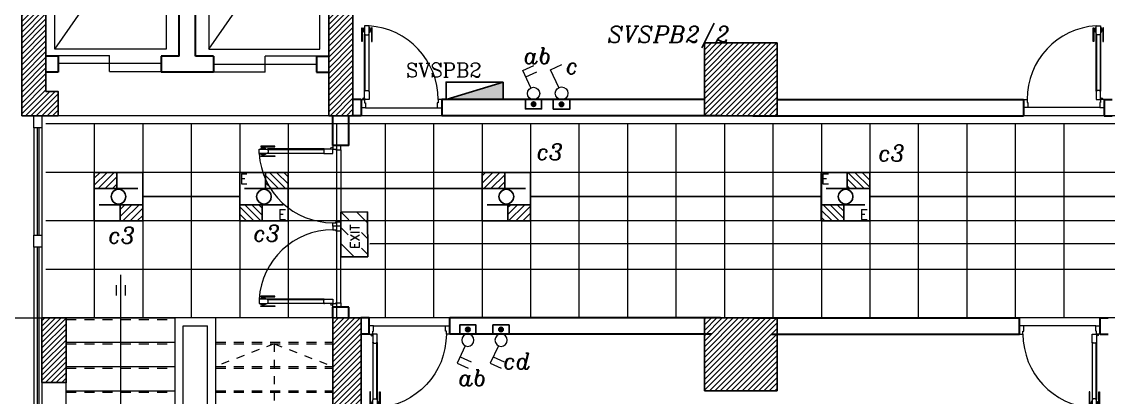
# Model space of a CAD drawing. Extents: x 990 to 1091, y 469 to 823.
# Drawn here: x 1000.93 to 1014.38, y 583.7 to 588.34 of the extents above; entities that cross this region are included whole.
import ezdxf

# ---------------------------------------------------------------- set-up
doc = ezdxf.new("R2010")
doc.units = 0
doc.header["$MEASUREMENT"] = 0
for name, pattern in [('CENTERX2', [4, 2.5, -0.5, 0.5, -0.5]), ('HIDDEN', [0.375, 0.25, -0.125]), ('HIDDEN2', [0.1875, 0.125, -0.0625])]:
    doc.linetypes.add(name, pattern=pattern)
doc.layers.get('0').update_dxf_attribs({"color": 252, "linetype": 'CONTINUOUS', "lineweight": 30})
for name, color, linetype, lineweight in [('axis', 252, 'CENTERX2', 5), ('Column', 252, 'CONTINUOUS', 25), ('DOOR', 252, 'CONTINUOUS', 9), ('elev', 252, 'CONTINUOUS', 9), ('hatch', 252, 'CONTINUOUS', 9), ('PLAN-ELEV', 252, 'CONTINUOUS', 5), ('PLAN-HAND', 252, 'CONTINUOUS', 5), ('PLAN-STAIR', 252, 'CONTINUOUS', 9), ('PLAN-STAIR-HIDDEN', 252, 'HIDDEN2', 5), ('R-SWTS-DET1', 252, 'CONTINUOUS', 5), ('SEC-HT', 252, 'CONTINUOUS', 5), ('Wall', 252, 'CONTINUOUS', 30), ('WINDOW', 252, 'CONTINUOUS', 5), ('WIRRING', 3, 'CONTINUOUS', 5)]:
    doc.layers.add(name, color=color, linetype=linetype, lineweight=lineweight)
for name, color, linetype in [('E-LIGHTING', 2, 'CONTINUOUS'), ('E-SWITCHES', 4, 'CONTINUOUS'), ('E-WIRING', 3, 'CONTINUOUS'), ('ELE', 2, 'CONTINUOUS'), ('TEXT-ELC', 3, 'CONTINUOUS'), ('WIRING', 4, 'CONTINUOUS')]:
    doc.layers.add(name, color=color, linetype=linetype)
doc.styles.add('08-M-BLDG-1_100', font='romans.shx', dxfattribs={"width": 0.75, "height": 300})
doc.styles.add('E80', font='romanc.shx')
doc.styles.add('OSSS', font='romans.shx')
doc.styles.add('ROMANS', font='italic8.shx')
pattern_1 = [(45, (1236.98894, 260.75463), (-0.0336759605, 0.0336759605), [])]
pattern_2 = [(135, (814.19666, 706.72682), (0.078795, 0.078795), [])]

# ---------------------------------------------------------------- blocks, each defined once
blk = doc.blocks.new('d8')
at = {"layer": 'DOOR'}
for p, q in [((32.119, -112.748), (32.119, -112.048)), ((32.124, -112.048), (32.124, -112.748)), ((32.171, -112.048), (32.171, -112.748)), ((32.176, -112.748), (32.176, -112.048)), ((32.131, -112.954), (33.02, -112.954))]:
    blk.add_line(p, q, dxfattribs=at)
for points in [[(32.092, -112.137), (32.084, -112.137), (32.084, -111.965), (32.092, -111.965)], [(32.103, -111.983), (32.097, -111.983), (32.097, -112.003), (32.103, -112.003)], [(32.124, -112.043), (32.124, -112.054), (32.171, -112.054), (32.171, -112.043), (32.176, -112.043), (32.176, -111.943), (32.176, -111.943), (32.12, -111.943), (32.12, -112.043)], [(32.192, -111.983), (32.199, -111.983), (32.199, -112.003), (32.192, -112.003)], [(32.204, -112.137), (32.212, -112.137), (32.212, -111.965), (32.204, -111.965)], [(32.124, -112.754), (32.124, -112.743), (32.171, -112.743), (32.171, -112.754), (32.176, -112.754), (32.176, -112.854), (32.176, -112.854), (32.12, -112.854), (32.12, -112.754)], [(32.076, -112.954), (32.076, -112.854), (32.12, -112.854), (32.12, -112.892), (32.131, -112.892), (32.131, -112.954)], [(33.076, -112.954), (33.076, -112.854), (33.031, -112.854), (33.031, -112.892), (33.02, -112.892), (33.02, -112.954)]]:
    blk.add_lwpolyline(points, close=True, dxfattribs=at)
for points in [[(32.092, -111.983, -1), (32.097, -111.983), (32.097, -111.983), (32.097, -112.003), (32.097, -112.003, -1), (32.092, -112.003), (32.092, -112.003)], [(32.204, -111.983, 1), (32.199, -111.983), (32.199, -111.983), (32.199, -112.003), (32.199, -112.003, 1), (32.204, -112.003), (32.204, -112.003)], [(32.124, -112.053), (32.124, -112.053, -1), (32.124, -112.043)], [(32.171, -112.053), (32.171, -112.053, 1), (32.171, -112.043)], [(32.124, -112.743), (32.124, -112.743, 1), (32.124, -112.753)], [(32.171, -112.743), (32.171, -112.743, -1), (32.171, -112.753)]]:
    blk.add_lwpolyline(points, format="xyb", close=True, dxfattribs=at)
for points in [[(32.109, -112.01), (32.103, -112.01), (32.103, -111.976), (32.109, -111.976)], [(32.12, -112.02), (32.109, -112.02), (32.109, -111.965), (32.12, -111.965)], [(32.176, -112.02), (32.187, -112.02), (32.187, -111.965), (32.176, -111.965)], [(32.187, -112.01), (32.192, -112.01), (32.192, -111.976), (32.187, -111.976)]]:
    blk.add_lwpolyline(points, dxfattribs=at)
blk.add_circle((32.109, -112.843), 0.0111, dxfattribs=at)
blk.add_arc((32.118, -112.854), 0.913, 360, 86.3977, dxfattribs=at)
blk = doc.blocks.new('d3')
at = {"layer": 'DOOR'}
for p, q in [((45.662, -61.505), (45.662, -60.806)), ((45.667, -60.806), (45.667, -61.505)), ((45.714, -60.806), (45.714, -61.505)), ((45.719, -61.505), (45.719, -60.806)), ((45.674, -61.711), (46.563, -61.711))]:
    blk.add_line(p, q, dxfattribs=at)
for points in [[(45.634, -60.895), (45.626, -60.895), (45.626, -60.722), (45.634, -60.722)], [(45.646, -60.74), (45.64, -60.74), (45.64, -60.76), (45.646, -60.76)], [(45.667, -60.8), (45.667, -60.811), (45.714, -60.811), (45.714, -60.8), (45.718, -60.8), (45.718, -60.7), (45.718, -60.7), (45.663, -60.7), (45.663, -60.8)], [(45.735, -60.74), (45.741, -60.74), (45.741, -60.76), (45.735, -60.76)], [(45.747, -60.895), (45.755, -60.895), (45.755, -60.722), (45.747, -60.722)], [(45.667, -61.511), (45.667, -61.5), (45.714, -61.5), (45.714, -61.511), (45.718, -61.511), (45.718, -61.611), (45.718, -61.611), (45.663, -61.611), (45.663, -61.511)], [(45.618, -61.711), (45.618, -61.611), (45.663, -61.611), (45.663, -61.649), (45.674, -61.649), (45.674, -61.711)], [(46.618, -61.711), (46.618, -61.611), (46.574, -61.611), (46.574, -61.649), (46.563, -61.649), (46.563, -61.711)]]:
    blk.add_lwpolyline(points, close=True, dxfattribs=at)
for points in [[(45.634, -60.74, -1), (45.64, -60.74), (45.64, -60.74), (45.64, -60.76), (45.64, -60.76, -1), (45.634, -60.76), (45.634, -60.76)], [(45.747, -60.74, 1), (45.741, -60.74), (45.741, -60.74), (45.741, -60.76), (45.741, -60.76, 1), (45.747, -60.76), (45.747, -60.76)], [(45.667, -60.81), (45.667, -60.81, -1), (45.667, -60.801)], [(45.714, -60.81), (45.714, -60.81, 1), (45.714, -60.801)], [(45.667, -61.5), (45.667, -61.5, 1), (45.667, -61.51)], [(45.714, -61.5), (45.714, -61.5, -1), (45.714, -61.51)]]:
    blk.add_lwpolyline(points, format="xyb", close=True, dxfattribs=at)
for points in [[(45.652, -60.767), (45.646, -60.767), (45.646, -60.733), (45.652, -60.733)], [(45.663, -60.778), (45.652, -60.778), (45.652, -60.722), (45.663, -60.722)], [(45.718, -60.778), (45.729, -60.778), (45.729, -60.722), (45.718, -60.722)], [(45.729, -60.767), (45.735, -60.767), (45.735, -60.733), (45.729, -60.733)]]:
    blk.add_lwpolyline(points, dxfattribs=at)
blk.add_circle((45.652, -61.6), 0.0111, dxfattribs=at)
blk.add_arc((45.661, -61.611), 0.913, 360, 86.3977, dxfattribs=at)
blk = doc.blocks.new('d2')
at = {"layer": 'DOOR'}
for p, q in [((91.315, -77.838), (92.204, -77.838)), ((93.204, -77.838), (92.315, -77.838)), ((91.303, -78.043), (91.303, -78.743)), ((91.308, -78.743), (91.308, -78.043)), ((91.355, -78.743), (91.355, -78.043)), ((91.36, -78.043), (91.36, -78.743)), ((93.159, -78.043), (93.159, -78.743)), ((93.164, -78.743), (93.164, -78.043)), ((93.21, -78.743), (93.21, -78.043)), ((93.215, -78.043), (93.215, -78.743))]:
    blk.add_line(p, q, dxfattribs=at)
for points in [[(91.259, -77.838), (91.259, -77.938), (91.304, -77.938), (91.304, -77.9), (91.315, -77.9), (91.315, -77.838)], [(92.259, -77.838), (92.259, -77.938), (92.215, -77.938), (92.215, -77.9), (92.204, -77.9), (92.204, -77.838)], [(92.259, -77.838), (92.259, -77.938), (92.304, -77.938), (92.304, -77.9), (92.315, -77.9), (92.315, -77.838)], [(93.259, -77.838), (93.259, -77.938), (93.215, -77.938), (93.215, -77.9), (93.204, -77.9), (93.204, -77.838)], [(91.308, -78.038), (91.308, -78.049), (91.355, -78.049), (91.355, -78.038), (91.359, -78.038), (91.359, -77.938), (91.359, -77.938), (91.304, -77.938), (91.304, -78.038)], [(93.21, -78.038), (93.21, -78.049), (93.164, -78.049), (93.164, -78.038), (93.159, -78.038), (93.159, -77.938), (93.159, -77.938), (93.215, -77.938), (93.215, -78.038)], [(91.275, -78.654), (91.267, -78.654), (91.267, -78.826), (91.275, -78.826)], [(91.388, -78.654), (91.396, -78.654), (91.396, -78.826), (91.388, -78.826)], [(93.131, -78.654), (93.123, -78.654), (93.123, -78.826), (93.131, -78.826)], [(93.243, -78.654), (93.251, -78.654), (93.251, -78.826), (93.243, -78.826)], [(91.287, -78.809), (91.281, -78.809), (91.281, -78.788), (91.287, -78.788)], [(91.308, -78.749), (91.308, -78.738), (91.355, -78.738), (91.355, -78.749), (91.359, -78.749), (91.359, -78.849), (91.359, -78.849), (91.304, -78.849), (91.304, -78.749)], [(91.376, -78.809), (91.382, -78.809), (91.382, -78.788), (91.376, -78.788)], [(93.143, -78.809), (93.136, -78.809), (93.136, -78.788), (93.143, -78.788)], [(93.21, -78.749), (93.21, -78.738), (93.164, -78.738), (93.164, -78.749), (93.159, -78.749), (93.159, -78.849), (93.159, -78.849), (93.215, -78.849), (93.215, -78.749)], [(93.231, -78.809), (93.238, -78.809), (93.238, -78.788), (93.231, -78.788)]]:
    blk.add_lwpolyline(points, close=True, dxfattribs=at)
for points in [[(91.308, -78.048), (91.308, -78.048, -1), (91.308, -78.038)], [(91.355, -78.048), (91.355, -78.048, 1), (91.355, -78.038)], [(93.164, -78.048), (93.164, -78.048, -1), (93.164, -78.038)], [(93.21, -78.048), (93.21, -78.048, 1), (93.21, -78.038)], [(91.275, -78.808, 1), (91.281, -78.808), (91.281, -78.808), (91.281, -78.789), (91.281, -78.789, 1), (91.275, -78.789), (91.275, -78.789)], [(91.308, -78.738), (91.308, -78.738, 1), (91.308, -78.748)], [(91.355, -78.738), (91.355, -78.738, -1), (91.355, -78.748)], [(91.388, -78.808, -1), (91.382, -78.808), (91.382, -78.808), (91.382, -78.789), (91.382, -78.789, -1), (91.388, -78.789), (91.388, -78.789)], [(93.131, -78.808, 1), (93.136, -78.808), (93.136, -78.808), (93.136, -78.789), (93.136, -78.789, 1), (93.131, -78.789), (93.131, -78.789)], [(93.164, -78.738), (93.164, -78.738, 1), (93.164, -78.748)], [(93.21, -78.738), (93.21, -78.738, -1), (93.21, -78.748)], [(93.243, -78.808, -1), (93.238, -78.808), (93.238, -78.808), (93.238, -78.789), (93.238, -78.789, -1), (93.243, -78.789), (93.243, -78.789)]]:
    blk.add_lwpolyline(points, format="xyb", close=True, dxfattribs=at)
for points in [[(91.293, -78.781), (91.287, -78.781), (91.287, -78.816), (91.293, -78.816)], [(91.304, -78.771), (91.293, -78.771), (91.293, -78.826), (91.304, -78.826)], [(91.359, -78.771), (91.37, -78.771), (91.37, -78.826), (91.359, -78.826)], [(91.37, -78.781), (91.376, -78.781), (91.376, -78.816), (91.37, -78.816)], [(93.148, -78.781), (93.143, -78.781), (93.143, -78.816), (93.148, -78.816)], [(93.159, -78.771), (93.148, -78.771), (93.148, -78.826), (93.159, -78.826)], [(93.215, -78.771), (93.226, -78.771), (93.226, -78.826), (93.215, -78.826)], [(93.226, -78.781), (93.231, -78.781), (93.231, -78.816), (93.226, -78.816)]]:
    blk.add_lwpolyline(points, dxfattribs=at)
for centre in [(91.293, -77.949), (93.226, -77.949)]:
    blk.add_circle(centre, 0.0111, dxfattribs=at)
for centre, start, end in [((91.302, -77.938), 273.6023, 0), ((93.217, -77.938), 180, 266.3977)]:
    blk.add_arc(centre, 0.913, start, end, dxfattribs=at)
blk = doc.blocks.new('A$C11ED6BD5')
at = {"layer": 'axis', "color": 0, "ltscale": 0.3}
blk.add_line((-61.363, 9.85), (-57.3, 9.85), dxfattribs=at)
blk = doc.blocks.new('Exe')
at = {"layer": 'E-LIGHTING', "color": 1}
for p, q in [((-250, 152), (-102, 300)), ((-6, 218), (75, 300)), ((161, 209), (250, 298)), ((-225, 0), (-156, 68)), ((-48, 0), (20, 68)), ((129, 0), (250, 121))]:
    blk.add_line(p, q, dxfattribs=at)
at = {"layer": 'E-LIGHTING', "color": 4}
for p, q in [((250, 300), (-250, 300)), ((-250, 300), (-250, 0)), ((250, 300), (250, 0)), ((-250, 0), (250, 0))]:
    blk.add_line(p, q, dxfattribs=at)
at = {"layer": 'E-LIGHTING', "color": 2, "linetype": 'Continuous', "style": 'OSSS'}
blk.add_text('EXIT', height=100, rotation=359.982, dxfattribs=at).set_placement((-160, 93))
blk = doc.blocks.new('E-F-1')
at = {"layer": 'E-LIGHTING', "linetype": 'ByBlock'}
h = blk.add_hatch(dxfattribs=at)
h.set_pattern_fill('ANSI31', color=21, scale=0.5, style=0)
h.paths.add_polyline_path([(-0.02, 0.1), (-0.3, 0.1), (-0.3, 0.3), (-0.02, 0.3)])
h = blk.add_hatch(dxfattribs=at)
h.set_pattern_fill('ANSI31', color=21, scale=0.5, style=0)
h.paths.add_polyline_path([(0.02, -0.1), (0.3, -0.1), (0.3, -0.3), (0.02, -0.3)])
at = {"layer": 'E-LIGHTING', "color": 5}
for p, q in [((0.238, 0.1), (-0.02, 0.1)), ((0.02, -0.1), (-0.238, -0.1))]:
    blk.add_line(p, q, dxfattribs=at)
at = {"layer": 'E-LIGHTING', "color": 2, "linetype": 'ByBlock'}
blk.add_lwpolyline([(0.3, 0.3), (-0.3, 0.3), (-0.3, -0.3), (0.3, -0.3)], close=True, dxfattribs=at)
at = {"layer": 'E-LIGHTING', "color": 1, "linetype": 'ByBlock'}
for points in [[(-0.02, 0.1), (-0.3, 0.1), (-0.3, 0.3), (-0.02, 0.3)], [(0.02, -0.1), (0.3, -0.1), (0.3, -0.3), (0.02, -0.3)]]:
    blk.add_lwpolyline(points, close=True, dxfattribs=at)
at = {"layer": 'E-LIGHTING', "color": 2}
blk.add_circle((0, 0), 0.0914, dxfattribs=at)
blk = doc.blocks.new('60X60 EMERGENCY')
at = {"layer": 'E-LIGHTING', "linetype": 'ByBlock'}
h = blk.add_hatch(dxfattribs=at)
h.set_pattern_fill('ANSI31', color=21, scale=0.5, style=0)
h.set_pattern_definition(pattern_2)
h.paths.add_polyline_path([(814.232, 706.905), (814.732, 706.905), (814.732, 707.262), (814.232, 707.262)])
h = blk.add_hatch(dxfattribs=at)
h.set_pattern_fill('ANSI31', color=21, scale=0.5, style=0)
h.set_pattern_definition(pattern_2)
h.paths.add_polyline_path([(814.161, 706.549), (813.662, 706.549), (813.662, 706.192), (814.161, 706.192)])
at = {"layer": 'E-LIGHTING', "color": 2, "linetype": 'ByBlock'}
for p, q in [((813.662, 706.192), (813.662, 707.262)), ((813.662, 707.262), (814.732, 707.262)), ((814.732, 707.262), (814.732, 706.192)), ((814.732, 706.192), (813.662, 706.192))]:
    blk.add_line(p, q, dxfattribs=at)
at = {"layer": 'E-LIGHTING', "color": 1, "linetype": 'ByBlock'}
for p, q in [((814.232, 707.262), (814.232, 706.905)), ((814.732, 707.262), (814.232, 707.262)), ((814.732, 706.905), (814.732, 707.262)), ((814.232, 706.905), (814.732, 706.905)), ((813.662, 706.549), (813.662, 706.192)), ((814.161, 706.549), (813.662, 706.549)), ((814.161, 706.192), (814.161, 706.549)), ((813.662, 706.192), (814.161, 706.192))]:
    blk.add_line(p, q, dxfattribs=at)
at = {"layer": 'E-LIGHTING', "color": 5}
for p, q in [((813.771, 706.905), (814.232, 706.905)), ((814.161, 706.549), (814.622, 706.549))]:
    blk.add_line(p, q, dxfattribs=at)
at = {"layer": 'E-LIGHTING', "lineweight": -2}
blk.add_circle((814.197, 706.727), 0.163, dxfattribs=at)
at = {"layer": 'E-LIGHTING', "color": 4, "style": '08-M-BLDG-1_100'}
for p in [(813.661, 707.01), (814.511, 706.222)]:
    blk.add_text('E', height=0.221, dxfattribs=at).set_placement(p)
blk = doc.blocks.new('1w1g')
at = {"layer": 'E-SWITCHES'}
h = blk.add_hatch(color=4, dxfattribs=at)
edge = h.paths.add_edge_path()
edge.add_ellipse((0, -0.073), major_axis=(0.0246, 0.0246), ratio=1, start_angle=135.0774, end_angle=315.0774)
edge.add_ellipse((0, -0.073), major_axis=(-0.0246, 0.0246), ratio=1, start_angle=225.0774, end_angle=405.0774)
at = {"layer": 'E-SWITCHES', "color": 4, "lineweight": 15}
for p, q in [((-0.169, 0.455), (0.004, 0.537)), ((-0.041, 0.184), (-0.169, 0.455))]:
    blk.add_line(p, q, dxfattribs=at)
at = {"layer": 'E-SWITCHES', "color": 4}
blk.add_lwpolyline([(-0.127, 0), (0.127, 0), (0.127, -0.146), (-0.127, -0.146)], close=True, dxfattribs=at)
at = {"layer": 'E-SWITCHES', "color": 4, "lineweight": 15}
blk.add_circle((0, 0.096), 0.0964, dxfattribs=at)
at = {"layer": 'E-SWITCHES', "color": 4}
blk.add_circle((0, -0.073), 0.0348, dxfattribs=at)
blk = doc.blocks.new('0PB')
at = {"layer": 'ELE'}
blk.add_hatch(color=256, dxfattribs=at).paths.add_polyline_path([(0.3, -0.075), (0.3, 0.108), (-0.3, -0.075)])
at = {"layer": 'ELE', "color": 5}
blk.add_line((0.3, 0.108), (-0.3, -0.075), dxfattribs=at)
at = {"layer": 'ELE', "color": 1}
blk.add_lwpolyline([(0.3, 0.108), (-0.3, 0.108), (-0.3, -0.075), (0.3, -0.075)], close=True, dxfattribs=at)
blk = doc.blocks.new('SW3')
at = {"layer": 'E-SWITCHES'}
h = blk.add_hatch(color=4, dxfattribs=at)
edge = h.paths.add_edge_path()
edge.add_ellipse((57.894, 269.062), major_axis=(0.027, 0.027), ratio=1, start_angle=135.0774, end_angle=315.0774)
edge.add_ellipse((57.894, 269.062), major_axis=(-0.027, 0.027), ratio=1, start_angle=225.0774, end_angle=405.0774)
at = {"layer": 'E-SWITCHES', "color": 4, "lineweight": 15}
for p, q in [((57.708, 269.643), (57.898, 269.732)), ((57.849, 269.344), (57.708, 269.643)), ((57.76, 269.533), (57.95, 269.622))]:
    blk.add_line(p, q, dxfattribs=at)
at = {"layer": 'E-SWITCHES', "color": 4}
blk.add_lwpolyline([(57.754, 269.142), (58.033, 269.142), (58.033, 268.982), (57.754, 268.982)], close=True, dxfattribs=at)
at = {"layer": 'E-SWITCHES', "color": 4, "lineweight": 15}
blk.add_circle((57.894, 269.248), 0.106, dxfattribs=at)
at = {"layer": 'E-SWITCHES', "color": 4}
blk.add_circle((57.894, 269.062), 0.0382, dxfattribs=at)

msp = doc.modelspace()

# ---------------------------------------------------------------- hatches: boundary and pattern name
at = {"layer": 'hatch'}
h = msp.add_hatch(dxfattribs=at)
h.set_pattern_fill('ANSI31', color=256, scale=0.015, style=0)
h.set_pattern_definition([(45, (1236.98894, 259.65463), (-0.0336759605, 0.0336759605), [])])
h.paths.add_polyline_path([(1000.932, 587.177), (1001.382, 587.177), (1001.382, 587.477), (1001.232, 587.477), (1001.232, 590.477), (1004.732, 590.477), (1004.732, 587.177), (1005.032, 587.177), (1005.032, 590.777), (1000.932, 590.777)])
h = msp.add_hatch(dxfattribs=at)
h.set_pattern_fill('ANSI31', color=256, scale=0.015, style=0)
h.set_pattern_definition([(45, (1236.81394, 264.95463), (-0.0336759605, 0.0336759605), [])])
h.paths.add_polyline_path([(1009.382, 587.177), (1010.282, 587.177), (1010.282, 588.077), (1009.382, 588.077)])
h = msp.add_hatch(dxfattribs=at)
h.set_pattern_fill('ANSI31', color=256, scale=0.015, style=0)
h.set_pattern_definition(pattern_1)
h.paths.add_polyline_path([(1001.182, 583.877), (1001.482, 583.877), (1001.482, 584.677), (1001.182, 584.677)])
h = msp.add_hatch(dxfattribs=at)
h.set_pattern_fill('ANSI31', color=256, scale=0.015, style=0)
h.set_pattern_definition(pattern_1)
h.paths.add_polyline_path([(1004.782, 583.277), (1005.132, 583.277), (1005.132, 584.677), (1004.782, 584.677)])
h = msp.add_hatch(dxfattribs=at)
h.set_pattern_fill('ANSI31', color=256, scale=0.015, style=0)
h.set_pattern_definition([(45, (1236.81394, 261.55463), (-0.0336759605, 0.0336759605), [])])
h.paths.add_polyline_path([(1009.382, 583.777), (1010.282, 583.777), (1010.282, 584.677), (1009.382, 584.677)])

# ---------------------------------------------------------------- linework, layer by layer
at = {"layer": 'Column'}
msp.add_lwpolyline([(1000.932, 587.177), (1001.382, 587.177), (1001.382, 587.477), (1001.232, 587.477), (1001.232, 590.477), (1004.732, 590.477), (1004.732, 587.177), (1005.032, 587.177), (1005.032, 590.777), (1000.932, 590.777), (1000.932, 587.177)], dxfattribs=at)
for points in [[(1009.382, 587.177), (1010.282, 587.177), (1010.282, 588.077), (1009.382, 588.077)], [(1001.182, 583.877), (1001.482, 583.877), (1001.482, 584.677), (1001.182, 584.677)], [(1004.782, 583.277), (1005.132, 583.277), (1005.132, 584.677), (1004.782, 584.677)], [(1009.382, 583.777), (1010.282, 583.777), (1010.282, 584.677), (1009.382, 584.677)]]:
    msp.add_lwpolyline(points, close=True, dxfattribs=at)
at = {"layer": 'DOOR'}
for p, q in [((1014.231, 587.482), (1014.231, 588.182)), ((1014.236, 588.182), (1014.236, 587.482)), ((1014.283, 588.182), (1014.283, 587.482)), ((1014.288, 587.482), (1014.288, 588.182)), ((1014.276, 587.277), (1013.387, 587.277))]:
    msp.add_line(p, q, dxfattribs=at)
for points in [[(1014.203, 588.093), (1014.195, 588.093), (1014.195, 588.265), (1014.203, 588.265)], [(1014.215, 588.248), (1014.209, 588.248), (1014.209, 588.227), (1014.215, 588.227)], [(1014.283, 588.188), (1014.283, 588.177), (1014.236, 588.177), (1014.236, 588.188), (1014.232, 588.188), (1014.232, 588.288), (1014.232, 588.288), (1014.287, 588.288), (1014.287, 588.188)], [(1014.304, 588.248), (1014.31, 588.248), (1014.31, 588.227), (1014.304, 588.227)], [(1014.316, 588.093), (1014.324, 588.093), (1014.324, 588.265), (1014.316, 588.265)], [(1013.332, 587.277), (1013.332, 587.377), (1013.376, 587.377), (1013.376, 587.339), (1013.387, 587.339), (1013.387, 587.277)], [(1014.283, 587.477), (1014.283, 587.488), (1014.236, 587.488), (1014.236, 587.477), (1014.232, 587.477), (1014.232, 587.377), (1014.232, 587.377), (1014.287, 587.377), (1014.287, 587.477)], [(1014.332, 587.277), (1014.332, 587.377), (1014.287, 587.377), (1014.287, 587.339), (1014.276, 587.339), (1014.276, 587.277)]]:
    msp.add_lwpolyline(points, close=True, dxfattribs=at)
for points in [[(1014.203, 588.247, -1), (1014.209, 588.247), (1014.209, 588.247), (1014.209, 588.228), (1014.209, 588.228, -1), (1014.203, 588.228), (1014.203, 588.228)], [(1014.236, 588.177), (1014.236, 588.177, -1), (1014.236, 588.187)], [(1014.283, 588.177), (1014.283, 588.177, 1), (1014.283, 588.187)], [(1014.316, 588.247, 1), (1014.31, 588.247), (1014.31, 588.247), (1014.31, 588.228), (1014.31, 588.228, 1), (1014.316, 588.228), (1014.316, 588.228)], [(1014.236, 587.487), (1014.236, 587.487, 1), (1014.236, 587.477)], [(1014.283, 587.487), (1014.283, 587.487, -1), (1014.283, 587.477)]]:
    msp.add_lwpolyline(points, format="xyb", close=True, dxfattribs=at)
for points in [[(1014.221, 588.22), (1014.215, 588.22), (1014.215, 588.255), (1014.221, 588.255)], [(1014.232, 588.21), (1014.221, 588.21), (1014.221, 588.265), (1014.232, 588.265)], [(1014.287, 588.21), (1014.298, 588.21), (1014.298, 588.265), (1014.287, 588.265)], [(1014.298, 588.22), (1014.304, 588.22), (1014.304, 588.255), (1014.298, 588.255)]]:
    msp.add_lwpolyline(points, dxfattribs=at)
msp.add_circle((1014.298, 587.388), 0.0111, dxfattribs=at)
msp.add_arc((1014.289, 587.377), 0.913, 93.6023, 180, dxfattribs=at)
at = {"layer": 'E-WIRING', "color": 3}
for p, q in [((1003.63, 586.176), (1002.43, 586.176)), ((1006.63, 586.276), (1004.23, 586.276))]:
    msp.add_line(p, q, dxfattribs=at)
at = {"layer": 'E-WIRING', "linetype": 'Continuous'}
for p, q in [((1010.83, 586.176), (1007.23, 586.176)), ((1015.03, 586.176), (1011.43, 586.176)), ((1005.241, 585.594), (1011.97, 585.595)), ((1011.97, 585.595), (1015.35, 585.594))]:
    msp.add_line(p, q, dxfattribs=at)
at = {"layer": 'elev', "linetype": 'Continuous'}
for p, q in [((1058.482, 587.176), (1001.23, 587.176)), ((1058.282, 587.077), (1001.23, 587.076)), ((1001.83, 587.076), (1001.83, 584.676)), ((1002.43, 587.076), (1002.43, 584.676)), ((1003.03, 587.076), (1003.03, 584.676)), ((1003.63, 587.076), (1003.63, 584.676)), ((1004.23, 587.076), (1004.23, 584.676)), ((1004.83, 587.076), (1004.83, 584.676)), ((1005.43, 587.076), (1005.43, 584.676)), ((1006.03, 587.076), (1006.03, 584.676)), ((1006.63, 587.076), (1006.63, 584.676)), ((1007.23, 587.076), (1007.23, 584.676)), ((1007.83, 587.076), (1007.83, 584.676)), ((1008.43, 587.076), (1008.43, 584.676)), ((1009.03, 587.076), (1009.03, 584.676)), ((1009.63, 587.076), (1009.63, 584.676)), ((1010.23, 587.076), (1010.23, 584.676)), ((1010.83, 587.076), (1010.83, 584.676)), ((1011.43, 587.076), (1011.43, 584.676)), ((1012.03, 587.076), (1012.03, 584.676)), ((1012.63, 587.076), (1012.63, 584.676)), ((1013.23, 587.076), (1013.23, 584.676)), ((1013.83, 587.076), (1013.83, 584.676)), ((1058.282, 586.477), (1001.23, 586.476)), ((1058.282, 585.877), (1001.23, 585.876)), ((1058.282, 585.277), (1001.23, 585.276)), ((1058.082, 584.677), (1001.23, 584.676)), ((1001.482, 580.127), (1001.482, 583.877)), ((1001.482, 580.127), (1001.482, 583.877)), ((1001.482, 580.127), (1001.482, 583.877)), ((1001.482, 580.127), (1001.482, 583.877)), ((1001.482, 580.127), (1001.482, 583.877))]:
    msp.add_line(p, q, dxfattribs=at)
for points in [[(1001.082, 587.026), (1001.082, 587.177), (1001.182, 587.177), (1001.182, 587.026)], [(1001.082, 587.026), (1001.082, 587.177), (1001.182, 587.177), (1001.182, 587.026)], [(1001.082, 587.026), (1001.082, 587.177), (1001.182, 587.177), (1001.182, 587.026)], [(1001.082, 587.026), (1001.082, 587.177), (1001.182, 587.177), (1001.182, 587.026)], [(1001.082, 587.026), (1001.082, 587.177), (1001.182, 587.177), (1001.182, 587.026)], [(1001.082, 585.552), (1001.082, 585.702), (1001.182, 585.702), (1001.182, 585.552)], [(1001.082, 585.552), (1001.082, 585.702), (1001.182, 585.702), (1001.182, 585.552)], [(1001.082, 585.552), (1001.082, 585.702), (1001.182, 585.702), (1001.182, 585.552)], [(1001.082, 585.552), (1001.082, 585.702), (1001.182, 585.702), (1001.182, 585.552)], [(1001.082, 585.552), (1001.082, 585.702), (1001.182, 585.702), (1001.182, 585.552)]]:
    msp.add_lwpolyline(points, close=True, dxfattribs=at)
at = {"layer": 'hatch', "linetype": 'Continuous'}
for p, q in [((1001.382, 587.922), (1002.019, 587.922)), ((1002.019, 587.722), (1002.019, 587.922)), ((1004.582, 587.915), (1003.944, 587.915)), ((1003.944, 587.715), (1003.944, 587.915)), ((1002.657, 587.822), (1001.382, 587.822)), ((1003.307, 587.815), (1004.582, 587.815)), ((1002.019, 587.722), (1002.657, 587.722)), ((1003.944, 587.715), (1003.307, 587.715))]:
    msp.add_line(p, q, dxfattribs=at)
at = {"layer": 'PLAN-ELEV'}
for p, q in [((1001.343, 587.999), (1002.718, 589.976)), ((1003.246, 587.999), (1004.621, 589.976)), ((1002.157, 580.437), (1002.157, 585.21)), ((1002.099, 585.083), (1002.099, 584.953)), ((1002.213, 585.083), (1002.213, 584.953))]:
    msp.add_line(p, q, dxfattribs=at)
for points in [[(1002.494, 587.999), (1001.343, 587.999), (1001.343, 589.976), (1002.718, 589.976), (1002.718, 587.999), (1002.494, 587.999)], [(1003.47, 587.999), (1004.621, 587.999), (1004.621, 589.976), (1003.246, 589.976), (1003.246, 587.999), (1003.47, 587.999)]]:
    msp.add_lwpolyline(points, dxfattribs=at)
at = {"layer": 'PLAN-HAND'}
for p, q in [((1002.832, 581.057), (1002.832, 584.677)), ((1003.332, 584.677), (1002.832, 584.677)), ((1003.332, 584.677), (1003.332, 581.057)), ((1002.932, 581.157), (1002.932, 584.577)), ((1003.232, 582.46), (1003.232, 584.577))]:
    msp.add_line(p, q, dxfattribs=at)
at = {"layer": 'PLAN-STAIR'}
for p, q in [((1001.482, 584.677), (1002.832, 584.677)), ((1002.932, 584.577), (1003.232, 584.577)), ((1001.482, 584.377), (1002.832, 584.377)), ((1001.482, 584.077), (1002.832, 584.077)), ((1001.482, 583.777), (1002.832, 583.777))]:
    msp.add_line(p, q, dxfattribs=at)
at = {"layer": 'PLAN-STAIR-HIDDEN'}
for p, q in [((1001.482, 584.657), (1002.832, 584.657)), ((1001.482, 584.357), (1002.832, 584.357)), ((1003.332, 584.377), (1004.782, 584.377)), ((1003.332, 584.357), (1004.782, 584.357)), ((1001.482, 584.057), (1002.832, 584.057)), ((1003.332, 584.077), (1004.782, 584.077)), ((1003.332, 584.057), (1004.782, 584.057)), ((1001.482, 583.757), (1002.832, 583.757)), ((1003.332, 583.777), (1004.782, 583.777)), ((1003.332, 583.757), (1004.782, 583.757))]:
    msp.add_line(p, q, dxfattribs=at)
at = {"layer": 'SEC-HT', "linetype": 'HIDDEN', "ltscale": 0.01}
for q in [(1003.332, 584.077), (1004.782, 584.077), (1004.057, 582.116)]:
    msp.add_line((1004.057, 584.357), q, dxfattribs=at)
at = {"layer": 'Wall'}
for p, q in [((1002.882, 587.915), (1002.882, 590.47)), ((1003.082, 587.915), (1003.082, 590.47)), ((1001.382, 587.915), (1001.232, 587.915)), ((1001.382, 587.915), (1001.382, 587.715)), ((1001.382, 587.915), (1001.382, 587.715)), ((1001.382, 587.915), (1001.382, 587.715)), ((1002.657, 587.915), (1002.657, 587.715)), ((1002.882, 587.915), (1002.657, 587.915)), ((1003.307, 587.915), (1003.082, 587.915)), ((1003.307, 587.915), (1003.307, 587.715)), ((1004.582, 587.915), (1004.732, 587.915)), ((1004.582, 587.915), (1004.582, 587.715)), ((1004.582, 587.915), (1004.582, 587.715)), ((1004.582, 587.915), (1004.582, 587.715)), ((1001.382, 587.715), (1001.232, 587.715)), ((1001.382, 587.715), (1001.232, 587.715)), ((1001.382, 587.715), (1001.232, 587.715)), ((1003.307, 587.715), (1002.657, 587.715)), ((1004.582, 587.715), (1004.732, 587.715)), ((1004.582, 587.715), (1004.732, 587.715)), ((1004.582, 587.715), (1004.732, 587.715))]:
    msp.add_line(p, q, dxfattribs=at)
at = {"layer": 'Wall', "linetype": 'Continuous'}
for p, q in [((1005.132, 587.377), (1005.032, 587.377)), ((1005.132, 587.376), (1005.132, 587.177)), ((1009.382, 587.377), (1006.132, 587.377)), ((1006.132, 587.377), (1006.132, 587.176)), ((1010.282, 587.377), (1013.332, 587.377)), ((1013.332, 587.377), (1013.332, 587.177)), ((1014.332, 587.377), (1014.432, 587.377)), ((1014.332, 587.377), (1014.332, 587.177)), ((1004.782, 586.81), (1004.782, 587.177)), ((1004.982, 586.81), (1004.982, 587.177)), ((1005.132, 587.177), (1005.032, 587.177)), ((1009.582, 587.177), (1006.132, 587.177)), ((1009.982, 587.177), (1013.332, 587.177)), ((1014.33, 587.177), (1014.43, 587.177)), ((1004.982, 586.81), (1004.782, 586.81)), ((1004.782, 584.677), (1004.782, 584.81)), ((1004.982, 584.81), (1004.782, 584.81)), ((1004.982, 584.677), (1004.982, 584.81)), ((1005.232, 584.677), (1005.129, 584.677)), ((1005.232, 584.477), (1005.232, 584.677)), ((1009.582, 584.677), (1006.232, 584.677)), ((1006.232, 584.477), (1006.232, 584.677)), ((1006.232, 584.477), (1006.232, 584.677)), ((1006.232, 584.477), (1006.232, 584.677)), ((1009.982, 584.677), (1013.282, 584.677)), ((1013.282, 584.477), (1013.282, 584.677)), ((1014.282, 584.677), (1014.382, 584.677)), ((1014.282, 584.477), (1014.282, 584.677)), ((1005.232, 584.477), (1005.129, 584.477)), ((1009.471, 584.477), (1006.232, 584.477)), ((1010.212, 584.477), (1013.282, 584.477)), ((1014.282, 584.477), (1014.382, 584.477))]:
    msp.add_line(p, q, dxfattribs=at)
at = {"layer": 'WINDOW', "linetype": 'Continuous'}
for p, q in [((1001.082, 587.026), (1001.082, 585.702)), ((1001.122, 587.026), (1001.122, 585.702)), ((1001.142, 587.026), (1001.142, 585.702)), ((1001.182, 587.026), (1001.182, 585.702)), ((1001.082, 585.552), (1001.082, 583.577)), ((1001.122, 585.552), (1001.122, 583.577)), ((1001.142, 585.552), (1001.142, 583.577)), ((1001.182, 585.552), (1001.182, 583.577))]:
    msp.add_line(p, q, dxfattribs=at)

# ---------------------------------------------------------------- block references
at = {"linetype": 'Continuous'}
for name, p, rotation in [('d2', (1082.719, 678.069), 270), ('d3', (1059.9, 522.866), 180)]:
    msp.add_blockref(name, p, dxfattribs=dict(at, rotation=rotation))
at = {"linetype": 'Continuous', "xscale": -1, "rotation": 180}
msp.add_blockref('d3', (959.614, 522.866), dxfattribs=at)
at = {"layer": 'axis'}
msp.add_blockref('A$C11ED6BD5', (1058.482, 574.827), dxfattribs=at)
at = {"layer": 'E-LIGHTING', "color": 3, "linetype": 'ByBlock'}
for p in [(1002.13, 586.176), (1006.93, 586.176)]:
    msp.add_blockref('E-F-1', p, dxfattribs=at)
at = {"layer": 'E-LIGHTING', "lineweight": -2, "xscale": 0.5608762731141042, "yscale": 0.5608762731141042, "zscale": 0.5608762731141042}
for p in [(547.266, 189.79), (554.466, 189.79)]:
    msp.add_blockref('60X60 EMERGENCY', p, dxfattribs=at)
at = {"layer": 'E-LIGHTING', "ltscale": 0.5, "xscale": 0.0011057564859916, "yscale": 0.0011057564859916, "zscale": 0.0011057564859916, "rotation": 90.01892711091595}
msp.add_blockref('Exe', (1005.214, 585.71), dxfattribs=at)
at = {"layer": 'E-SWITCHES', "xscale": 0.7165827312870761, "yscale": 0.7165827312870761, "zscale": 0.7165827312870761}
msp.add_blockref('SW3', (965.782, 394.514), dxfattribs=at)
at = {"layer": 'E-SWITCHES', "xscale": -0.7165827312870761, "yscale": 0.7165827312870761, "zscale": 0.7165827312870761, "rotation": 179.9999999990881}
for p in [(964.968, 777.339), (965.379, 777.339)]:
    msp.add_blockref('SW3', p, dxfattribs=at)
at = {"layer": 'E-WIRING', "xscale": 1.176042218903603, "yscale": 1.176042218903603, "zscale": 1.176042218903603}
msp.add_blockref('0PB', (1006.537, 587.465), dxfattribs=at)
at = {"layer": 'R-SWTS-DET1', "linetype": 'Continuous'}
msp.add_blockref('d8', (973.056, 700.23), dxfattribs=at)
at = {"layer": 'WIRRING', "color": 3, "xscale": 0.8099999999999454, "yscale": 0.8099999999999454, "zscale": 0.8099999999999454}
msp.add_blockref('1w1g', (1007.614, 587.377), dxfattribs=at)

# ---------------------------------------------------------------- texts
at = {"layer": 'TEXT-ELC', "color": 0, "style": 'ROMANS'}
for s, p in [('SVSPB2/2', (1008.183, 588.082)), ('c3', (1007.302, 586.63)), ('c3', (1011.532, 586.615)), ('c3', (1002.002, 585.599)), ('c3', (1003.797, 585.623))]:
    msp.add_text(s, height=0.2, dxfattribs=at).set_placement(p)
at = {"layer": 'TEXT-ELC', "color": 0, "char_height": 0.2, "width": 0.04491, "style": 'ROMANS'}
for s, insert, attachment_point in [('ab', (1007.141, 587.818), 7), ('c', (1007.664, 587.892), 1), ('cd', (1006.889, 584.043), 7), ('ab', (1006.335, 583.836), 7)]:
    msp.add_mtext(s, dxfattribs=dict(at, insert=insert, attachment_point=attachment_point))
at = {"layer": 'WIRING', "color": 7, "extrusion": (5.9614e-05, -0.021173, 0.999776), "style": 'E80'}
msp.add_text('SVSPB2', height=0.1764, dxfattribs=at).set_placement((1007.338, 584.685, -12.444))

doc.saveas('drawing.dxf')
